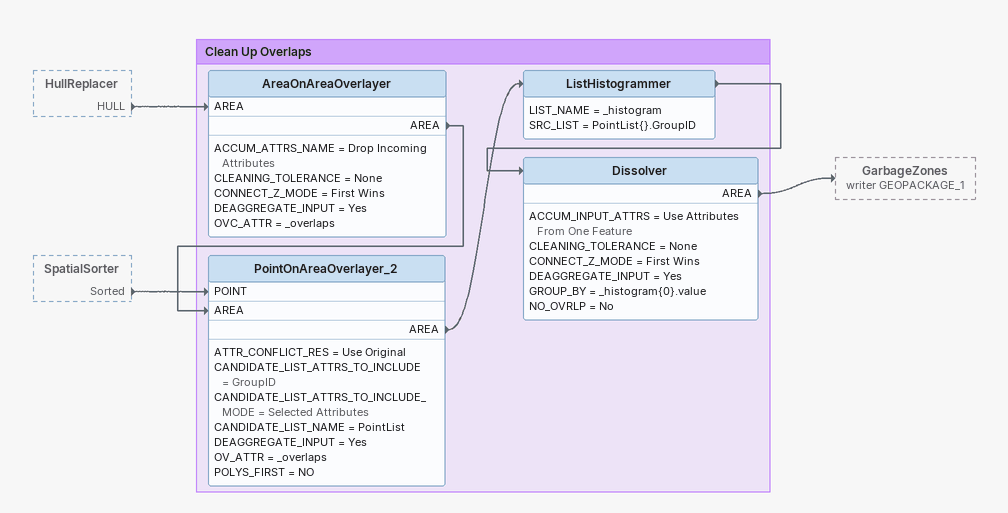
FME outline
HullReplacer [outside]
    HULL -> AreaOnAreaOverlayer [AREA]
SpatialSorter [outside]
    Sorted -> PointOnAreaOverlayer_2 [POINT]

Bookmark: Clean Up Overlaps
AreaOnAreaOverlayer
    ACCUM_ATTRS_NAME = Drop Incoming Attributes
    CLEANING_TOLERANCE = None
    CONNECT_Z_MODE = First Wins
    DEAGGREGATE_INPUT = Yes
    OVC_ATTR = _overlaps
    AREA -> PointOnAreaOverlayer_2 [AREA]
PointOnAreaOverlayer_2
    ATTR_CONFLICT_RES = Use Original
    CANDIDATE_LIST_ATTRS_TO_INCLUDE = GroupID
    CANDIDATE_LIST_ATTRS_TO_INCLUDE_MODE = Selected Attributes
    CANDIDATE_LIST_NAME = PointList
    DEAGGREGATE_INPUT = Yes
    OV_ATTR = _overlaps
    POLYS_FIRST = NO
    AREA -> ListHistogrammer
ListHistogrammer
    LIST_NAME = _histogram
    SRC_LIST = PointList{}.GroupID
    -> Dissolver
Dissolver
    ACCUM_INPUT_ATTRS = Use Attributes From One Feature
    CLEANING_TOLERANCE = None
    CONNECT_Z_MODE = First Wins
    DEAGGREGATE_INPUT = Yes
    GROUP_BY = _histogram{0}.value
    NO_OVRLP = No
    AREA -> GarbageZones (writer GEOPACKAGE_1)
